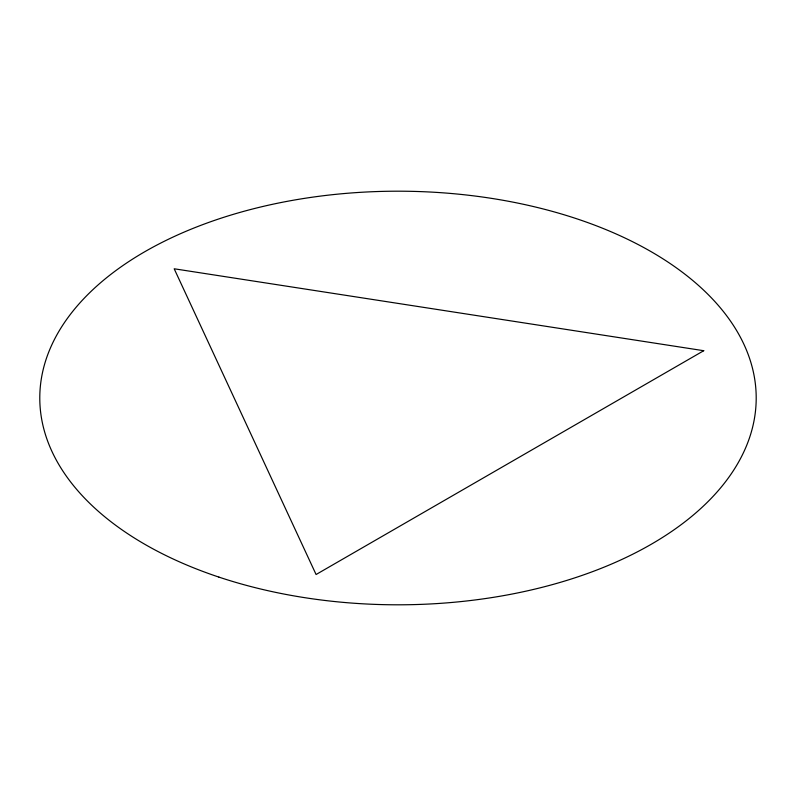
<?xml version="1.0" encoding="UTF-8"?>
<svg xmlns="http://www.w3.org/2000/svg" width="796" height="796" viewBox="0 0 796 796"><rect width="100%" height="100%" fill="white"/><g stroke="black" fill="none" stroke-linecap="round" stroke-linejoin="round"><path stroke-width="1.19" d="M703.734 350.708L316.082 574.513L174.185 268.779L703.734 350.708M218.9 577.1A358.2 206.801 0 0 0 756.2 398A358.2 206.801 0 0 0 218.9 218.9A358.2 206.801 0 0 0 218.9 577.1"/></g></svg>
